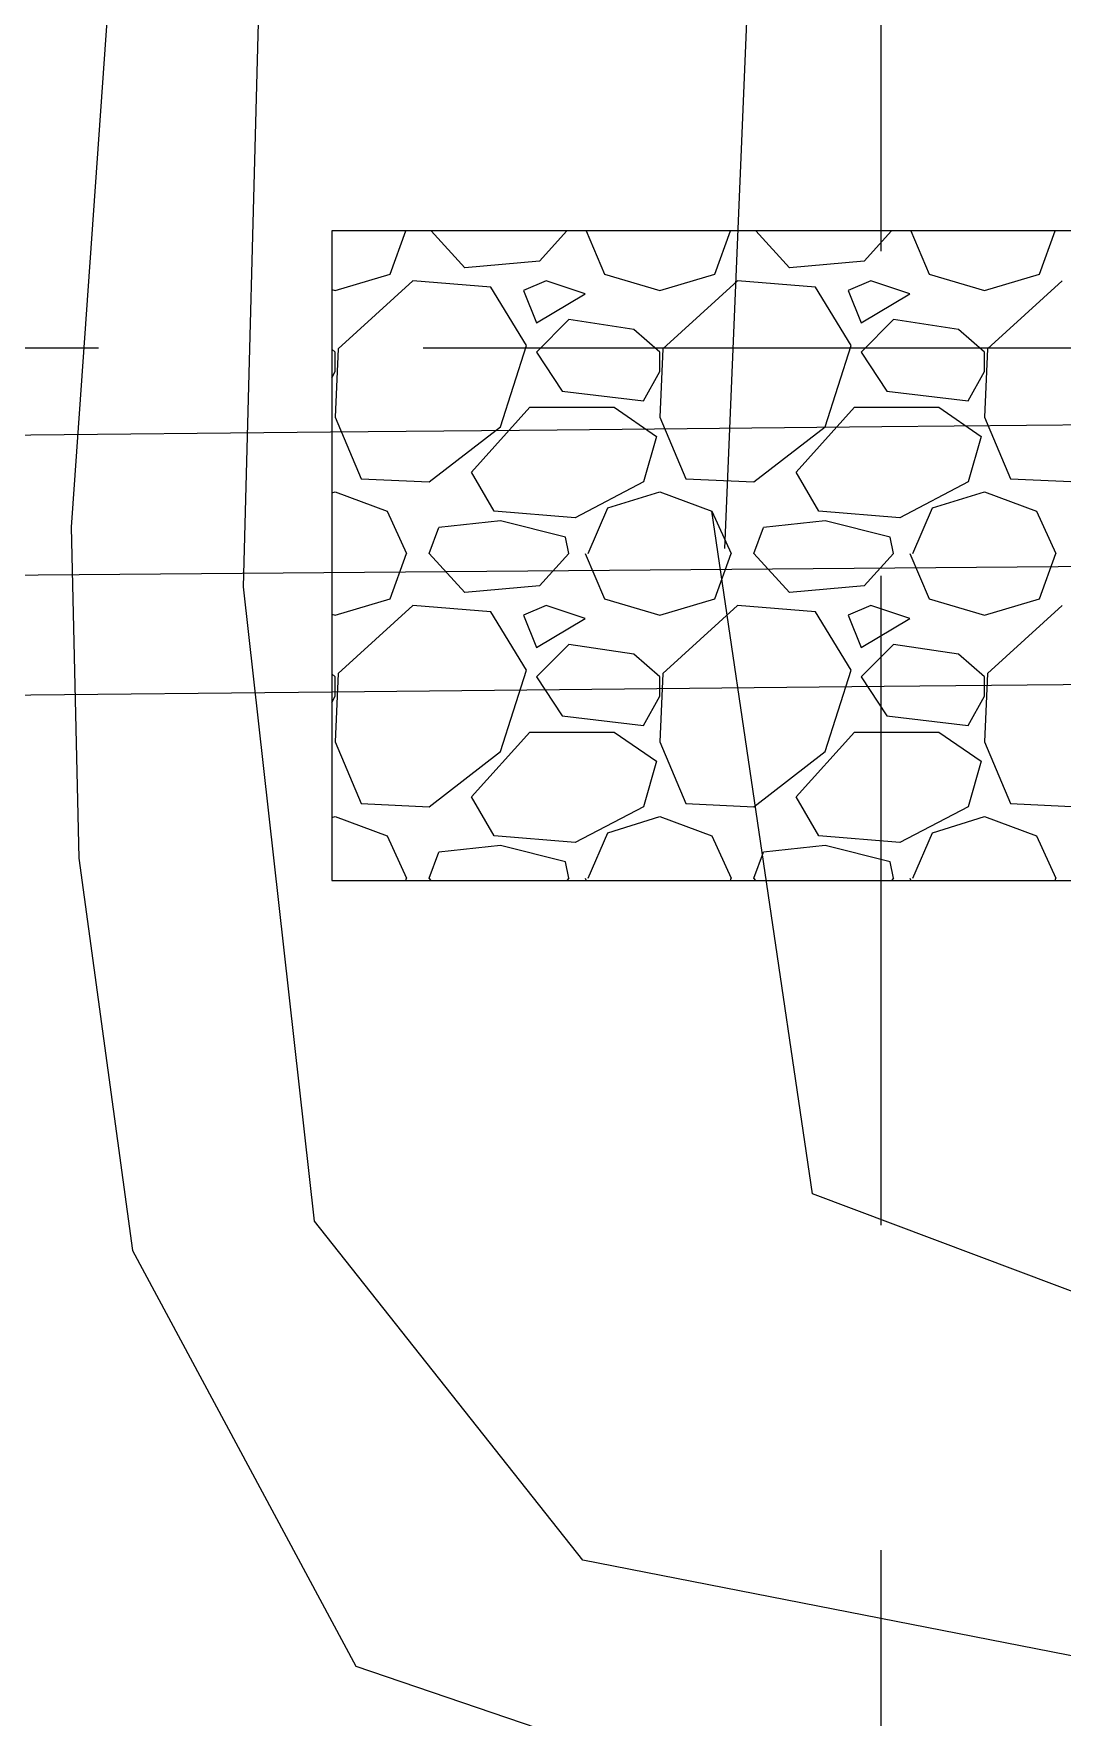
# Model space of a CAD drawing. Extents: x 2509062 to 2510599, y 7103311 to 7105769.
# Drawn here: x 2510431.2 to 2510447.04, y 7104097.15 to 7104123.07 of the extents above; entities that cross this region are included whole.
import ezdxf

# ---------------------------------------------------------------- set-up
doc = ezdxf.new("R2010")
doc.units = 0
doc.header["$LTSCALE"] = 40
doc.header["$MEASUREMENT"] = 0
doc.linetypes.add('DASHED', pattern=[0.75, 0.5, -0.25])
doc.linetypes.add('HIDDEN', pattern=[0.375, 0.25, -0.125])
doc.layers.add('GRID', color=254, linetype='DASHED')
doc.layers.add('STORM', color=5, linetype='Continuous')

msp = doc.modelspace()

# ---------------------------------------------------------------- linework, layer by layer
at = {"layer": 'GRID', "color": 252, "linetype": 'HIDDEN', "lineweight": 0}
for p, q in [((2510444.28, 7103504.725), (2510444.164, 7105729.256)), ((2509102.195, 7104118.236), (2510559.007, 7104118.236))]:
    msp.add_line(p, q, dxfattribs=at)
at = {"layer": 'STORM', "lineweight": 0}
for p, q in [((2510432.486, 7104125.546, 698.442), (2510431.775, 7104115.475, 697.47)), ((2510432.486, 7104125.546, 698.442), (2510431.775, 7104115.475, 697.47)), ((2510441.844, 7104115.147, 694), (2510442.265, 7104125.334, 694)), ((2510441.844, 7104115.147, 694), (2510442.265, 7104125.334, 694)), ((2510434.431, 7104114.557, 696), (2510434.684, 7104124.156, 696)), ((2510434.431, 7104114.557, 696), (2510434.684, 7104124.156, 696)), ((2510435.788, 7104120.037, 691.365), (2510435.788, 7104110.037, 691.365)), ((2510455.788, 7104120.037, 691.365), (2510435.788, 7104120.037, 691.365)), ((2510436.69, 7104119.371, 691.365), (2510436.928, 7104120.037, 691.365)), ((2510437.84, 7104119.471, 691.365), (2510437.321, 7104120.037, 691.365)), ((2510439.41, 7104120.037, 691.365), (2510438.99, 7104119.571, 691.365)), ((2510439.705, 7104120.037, 691.365), (2510439.99, 7104119.371, 691.365)), ((2510441.69, 7104119.371, 691.365), (2510441.928, 7104120.037, 691.365)), ((2510442.84, 7104119.471, 691.365), (2510442.321, 7104120.037, 691.365)), ((2510444.41, 7104120.037, 691.365), (2510443.99, 7104119.571, 691.365)), ((2510444.705, 7104120.037, 691.365), (2510444.99, 7104119.371, 691.365)), ((2510446.69, 7104119.371, 691.365), (2510446.928, 7104120.037, 691.365)), ((2510438.99, 7104119.571, 691.365), (2510437.84, 7104119.471, 691.365)), ((2510443.99, 7104119.571, 691.365), (2510442.84, 7104119.471, 691.365)), ((2510435.84, 7104119.121, 691.365), (2510436.69, 7104119.371, 691.365)), ((2510437.04, 7104119.271, 691.365), (2510435.89, 7104118.221, 691.365)), ((2510438.24, 7104119.171, 691.365), (2510437.04, 7104119.271, 691.365)), ((2510439.09, 7104119.271, 691.365), (2510438.74, 7104119.121, 691.365)), ((2510439.69, 7104119.071, 691.365), (2510439.09, 7104119.271, 691.365)), ((2510439.99, 7104119.371, 691.365), (2510440.84, 7104119.121, 691.365)), ((2510440.84, 7104119.121, 691.365), (2510441.69, 7104119.371, 691.365)), ((2510442.04, 7104119.271, 691.365), (2510440.89, 7104118.221, 691.365)), ((2510443.24, 7104119.171, 691.365), (2510442.04, 7104119.271, 691.365)), ((2510444.09, 7104119.271, 691.365), (2510443.74, 7104119.121, 691.365)), ((2510444.69, 7104119.071, 691.365), (2510444.09, 7104119.271, 691.365)), ((2510444.99, 7104119.371, 691.365), (2510445.84, 7104119.121, 691.365)), ((2510445.84, 7104119.121, 691.365), (2510446.69, 7104119.371, 691.365)), ((2510447.04, 7104119.271, 691.365), (2510445.89, 7104118.221, 691.365)), ((2510435.788, 7104119.136, 691.365), (2510435.84, 7104119.121, 691.365)), ((2510438.79, 7104118.271, 691.365), (2510438.24, 7104119.171, 691.365)), ((2510438.74, 7104119.121, 691.365), (2510438.94, 7104118.621, 691.365)), ((2510438.94, 7104118.621, 691.365), (2510439.69, 7104119.071, 691.365)), ((2510443.79, 7104118.271, 691.365), (2510443.24, 7104119.171, 691.365)), ((2510443.74, 7104119.121, 691.365), (2510443.94, 7104118.621, 691.365)), ((2510443.94, 7104118.621, 691.365), (2510444.69, 7104119.071, 691.365)), ((2510439.44, 7104118.671, 691.365), (2510438.94, 7104118.171, 691.365)), ((2510440.44, 7104118.521, 691.365), (2510439.44, 7104118.671, 691.365)), ((2510440.84, 7104118.171, 691.365), (2510440.44, 7104118.521, 691.365)), ((2510444.44, 7104118.671, 691.365), (2510443.94, 7104118.171, 691.365)), ((2510445.44, 7104118.521, 691.365), (2510444.44, 7104118.671, 691.365)), ((2510445.84, 7104118.171, 691.365), (2510445.44, 7104118.521, 691.365)), ((2510435.84, 7104118.171, 691.365), (2510435.788, 7104118.216, 691.365)), ((2510435.89, 7104118.221, 691.365), (2510435.84, 7104117.171, 691.365)), ((2510438.39, 7104117.021, 691.365), (2510438.79, 7104118.271, 691.365)), ((2510440.89, 7104118.221, 691.365), (2510440.84, 7104117.171, 691.365)), ((2510443.39, 7104117.021, 691.365), (2510443.79, 7104118.271, 691.365)), ((2510445.89, 7104118.221, 691.365), (2510445.84, 7104117.171, 691.365)), ((2510435.84, 7104117.871, 691.365), (2510435.84, 7104118.171, 691.365)), ((2510438.94, 7104118.171, 691.365), (2510439.34, 7104117.571, 691.365)), ((2510440.84, 7104117.871, 691.365), (2510440.84, 7104118.171, 691.365)), ((2510443.94, 7104118.171, 691.365), (2510444.34, 7104117.571, 691.365)), ((2510445.84, 7104117.871, 691.365), (2510445.84, 7104118.171, 691.365)), ((2510435.788, 7104117.777, 691.365), (2510435.84, 7104117.871, 691.365)), ((2510440.59, 7104117.421, 691.365), (2510440.84, 7104117.871, 691.365)), ((2510445.59, 7104117.421, 691.365), (2510445.84, 7104117.871, 691.365)), ((2510439.34, 7104117.571, 691.365), (2510440.59, 7104117.421, 691.365)), ((2510444.34, 7104117.571, 691.365), (2510445.59, 7104117.421, 691.365)), ((2510435.84, 7104117.171, 691.365), (2510436.24, 7104116.221, 691.365)), ((2510437.94, 7104116.321, 691.365), (2510438.84, 7104117.321, 691.365)), ((2510438.84, 7104117.321, 691.365), (2510440.14, 7104117.321, 691.365)), ((2510440.14, 7104117.321, 691.365), (2510440.79, 7104116.871, 691.365)), ((2510440.84, 7104117.171, 691.365), (2510441.24, 7104116.221, 691.365)), ((2510442.94, 7104116.321, 691.365), (2510443.84, 7104117.321, 691.365)), ((2510443.84, 7104117.321, 691.365), (2510445.14, 7104117.321, 691.365)), ((2510445.14, 7104117.321, 691.365), (2510445.79, 7104116.871, 691.365)), ((2510445.84, 7104117.171, 691.365), (2510446.24, 7104116.221, 691.365)), ((2510435.769, 7104116.936), (2510344.109, 7104116.023)), ((2510435.769, 7104116.936), (2510344.109, 7104116.023)), ((2510439.259, 7104116.97, 691.348), (2510435.769, 7104116.936, 691.365)), ((2510439.259, 7104116.97, 691.348), (2510435.769, 7104116.936, 691.365)), ((2510437.29, 7104116.171, 691.365), (2510438.39, 7104117.021, 691.365)), ((2510444.259, 7104117.02, 691.323), (2510439.259, 7104116.97, 691.348)), ((2510444.259, 7104117.02, 691.323), (2510439.259, 7104116.97, 691.348)), ((2510442.29, 7104116.171, 691.365), (2510443.39, 7104117.021, 691.365)), ((2510449.259, 7104117.07, 691.298), (2510444.259, 7104117.02, 691.323)), ((2510449.259, 7104117.07, 691.298), (2510444.259, 7104117.02, 691.323)), ((2510435.788, 7104116.872, 691.365), (2510435.79, 7104116.871, 691.365)), ((2510435.79, 7104116.871, 691.365), (2510435.788, 7104116.864, 691.365)), ((2510440.79, 7104116.871, 691.365), (2510440.59, 7104116.171, 691.365)), ((2510445.79, 7104116.871, 691.365), (2510445.59, 7104116.171, 691.365)), ((2510436.24, 7104116.221, 691.365), (2510437.29, 7104116.171, 691.365)), ((2510438.29, 7104115.721, 691.365), (2510437.94, 7104116.321, 691.365)), ((2510440.59, 7104116.171, 691.365), (2510439.54, 7104115.621, 691.365)), ((2510441.24, 7104116.221, 691.365), (2510442.29, 7104116.171, 691.365)), ((2510443.29, 7104115.721, 691.365), (2510442.94, 7104116.321, 691.365)), ((2510445.59, 7104116.171, 691.365), (2510444.54, 7104115.621, 691.365)), ((2510446.24, 7104116.221, 691.365), (2510447.29, 7104116.171, 691.365)), ((2510435.788, 7104116.005, 691.365), (2510435.84, 7104116.021, 691.365)), ((2510435.84, 7104116.021, 691.365), (2510436.64, 7104115.721, 691.365)), ((2510440.04, 7104115.771, 691.365), (2510440.84, 7104116.021, 691.365)), ((2510440.84, 7104116.021, 691.365), (2510441.64, 7104115.721, 691.365)), ((2510445.04, 7104115.771, 691.365), (2510445.84, 7104116.021, 691.365)), ((2510445.84, 7104116.021, 691.365), (2510446.64, 7104115.721, 691.365)), ((2510436.64, 7104115.721, 691.365), (2510436.94, 7104115.071, 691.365)), ((2510439.54, 7104115.621, 691.365), (2510438.29, 7104115.721, 691.365)), ((2510439.74, 7104115.071, 691.365), (2510440.04, 7104115.771, 691.365)), ((2510443.192, 7104105.211, 694), (2510441.64, 7104115.721, 694)), ((2510441.64, 7104115.721, 691.365), (2510441.94, 7104115.071, 691.365)), ((2510443.192, 7104105.211, 694), (2510441.64, 7104115.721, 694)), ((2510444.54, 7104115.621, 691.365), (2510443.29, 7104115.721, 691.365)), ((2510444.74, 7104115.071, 691.365), (2510445.04, 7104115.771, 691.365)), ((2510446.64, 7104115.721, 691.365), (2510446.94, 7104115.071, 691.365)), ((2510431.775, 7104115.475, 697.47), (2510431.893, 7104110.379, 697.621)), ((2510431.775, 7104115.475, 697.47), (2510431.893, 7104110.379, 697.621)), ((2510437.29, 7104115.071, 691.365), (2510437.44, 7104115.471, 691.365)), ((2510438.39, 7104115.571, 691.365), (2510437.44, 7104115.471, 691.365)), ((2510439.39, 7104115.321, 691.365), (2510438.39, 7104115.571, 691.365)), ((2510442.29, 7104115.071, 691.365), (2510442.44, 7104115.471, 691.365)), ((2510443.39, 7104115.571, 691.365), (2510442.44, 7104115.471, 691.365)), ((2510444.39, 7104115.321, 691.365), (2510443.39, 7104115.571, 691.365)), ((2510436.69, 7104114.371, 691.365), (2510436.94, 7104115.071, 691.365)), ((2510437.84, 7104114.471, 691.365), (2510437.29, 7104115.071, 691.365)), ((2510439.44, 7104115.071, 691.365), (2510438.99, 7104114.571, 691.365)), ((2510439.44, 7104115.071, 691.365), (2510439.39, 7104115.321, 691.365)), ((2510439.69, 7104115.071, 691.365), (2510439.99, 7104114.371, 691.365)), ((2510441.69, 7104114.371, 691.365), (2510441.94, 7104115.071, 691.365)), ((2510442.84, 7104114.471, 691.365), (2510442.29, 7104115.071, 691.365)), ((2510444.44, 7104115.071, 691.365), (2510443.99, 7104114.571, 691.365)), ((2510444.44, 7104115.071, 691.365), (2510444.39, 7104115.321, 691.365)), ((2510444.69, 7104115.071, 691.365), (2510444.99, 7104114.371, 691.365)), ((2510446.69, 7104114.371, 691.365), (2510446.94, 7104115.071, 691.365)), ((2510455.788, 7104114.936), (2510340.836, 7104113.99)), ((2510455.788, 7104114.936), (2510340.836, 7104113.99)), ((2510435.526, 7104104.79, 696), (2510434.431, 7104114.557, 696)), ((2510435.526, 7104104.79, 696), (2510434.431, 7104114.557, 696)), ((2510438.99, 7104114.571, 691.365), (2510437.84, 7104114.471, 691.365)), ((2510443.99, 7104114.571, 691.365), (2510442.84, 7104114.471, 691.365)), ((2510435.84, 7104114.121, 691.365), (2510436.69, 7104114.371, 691.365)), ((2510439.99, 7104114.371, 691.365), (2510440.84, 7104114.121, 691.365)), ((2510440.84, 7104114.121, 691.365), (2510441.69, 7104114.371, 691.365)), ((2510444.99, 7104114.371, 691.365), (2510445.84, 7104114.121, 691.365)), ((2510445.84, 7104114.121, 691.365), (2510446.69, 7104114.371, 691.365)), ((2510435.788, 7104114.136, 691.365), (2510435.84, 7104114.121, 691.365)), ((2510437.04, 7104114.271, 691.365), (2510435.89, 7104113.221, 691.365)), ((2510438.24, 7104114.171, 691.365), (2510437.04, 7104114.271, 691.365)), ((2510438.79, 7104113.271, 691.365), (2510438.24, 7104114.171, 691.365)), ((2510439.09, 7104114.271, 691.365), (2510438.74, 7104114.121, 691.365)), ((2510438.74, 7104114.121, 691.365), (2510438.94, 7104113.621, 691.365)), ((2510438.94, 7104113.621, 691.365), (2510439.69, 7104114.071, 691.365)), ((2510439.69, 7104114.071, 691.365), (2510439.09, 7104114.271, 691.365)), ((2510442.04, 7104114.271, 691.365), (2510440.89, 7104113.221, 691.365)), ((2510443.24, 7104114.171, 691.365), (2510442.04, 7104114.271, 691.365)), ((2510443.79, 7104113.271, 691.365), (2510443.24, 7104114.171, 691.365)), ((2510444.09, 7104114.271, 691.365), (2510443.74, 7104114.121, 691.365)), ((2510443.74, 7104114.121, 691.365), (2510443.94, 7104113.621, 691.365)), ((2510443.94, 7104113.621, 691.365), (2510444.69, 7104114.071, 691.365)), ((2510444.69, 7104114.071, 691.365), (2510444.09, 7104114.271, 691.365)), ((2510447.04, 7104114.271, 691.365), (2510445.89, 7104113.221, 691.365)), ((2510439.44, 7104113.671, 691.365), (2510438.94, 7104113.171, 691.365)), ((2510440.44, 7104113.521, 691.365), (2510439.44, 7104113.671, 691.365)), ((2510440.84, 7104113.171, 691.365), (2510440.44, 7104113.521, 691.365)), ((2510444.44, 7104113.671, 691.365), (2510443.94, 7104113.171, 691.365)), ((2510445.44, 7104113.521, 691.365), (2510444.44, 7104113.671, 691.365)), ((2510445.84, 7104113.171, 691.365), (2510445.44, 7104113.521, 691.365)), ((2510438.39, 7104112.021, 691.365), (2510438.79, 7104113.271, 691.365)), ((2510443.39, 7104112.021, 691.365), (2510443.79, 7104113.271, 691.365)), ((2510435.84, 7104113.171, 691.365), (2510435.788, 7104113.216, 691.365)), ((2510435.89, 7104113.221, 691.365), (2510435.84, 7104112.171, 691.365)), ((2510435.84, 7104112.871, 691.365), (2510435.84, 7104113.171, 691.365)), ((2510438.94, 7104113.171, 691.365), (2510439.34, 7104112.571, 691.365)), ((2510444.299, 7104113.02, 691.323), (2510439.299, 7104112.971, 691.348)), ((2510444.299, 7104113.02, 691.323), (2510439.299, 7104112.971, 691.348)), ((2510440.89, 7104113.221, 691.365), (2510440.84, 7104112.171, 691.365)), ((2510440.84, 7104112.871, 691.365), (2510440.84, 7104113.171, 691.365)), ((2510443.94, 7104113.171, 691.365), (2510444.34, 7104112.571, 691.365)), ((2510449.298, 7104113.07, 691.298), (2510444.299, 7104113.02, 691.323)), ((2510449.298, 7104113.07, 691.298), (2510444.299, 7104113.02, 691.323)), ((2510445.89, 7104113.221, 691.365), (2510445.84, 7104112.171, 691.365)), ((2510445.84, 7104112.871, 691.365), (2510445.84, 7104113.171, 691.365)), ((2510435.788, 7104112.936), (2510344.164, 7104112.023)), ((2510435.788, 7104112.936), (2510344.164, 7104112.023)), ((2510439.299, 7104112.971, 691.348), (2510435.788, 7104112.936, 691.365)), ((2510439.299, 7104112.971, 691.348), (2510435.788, 7104112.936, 691.365)), ((2510435.788, 7104112.777, 691.365), (2510435.84, 7104112.871, 691.365)), ((2510440.59, 7104112.421, 691.365), (2510440.84, 7104112.871, 691.365)), ((2510445.59, 7104112.421, 691.365), (2510445.84, 7104112.871, 691.365)), ((2510439.34, 7104112.571, 691.365), (2510440.59, 7104112.421, 691.365)), ((2510444.34, 7104112.571, 691.365), (2510445.59, 7104112.421, 691.365)), ((2510437.94, 7104111.321, 691.365), (2510438.84, 7104112.321, 691.365)), ((2510438.84, 7104112.321, 691.365), (2510440.14, 7104112.321, 691.365)), ((2510440.14, 7104112.321, 691.365), (2510440.79, 7104111.871, 691.365)), ((2510442.94, 7104111.321, 691.365), (2510443.84, 7104112.321, 691.365)), ((2510443.84, 7104112.321, 691.365), (2510445.14, 7104112.321, 691.365)), ((2510445.14, 7104112.321, 691.365), (2510445.79, 7104111.871, 691.365)), ((2510435.84, 7104112.171, 691.365), (2510436.24, 7104111.221, 691.365)), ((2510437.29, 7104111.171, 691.365), (2510438.39, 7104112.021, 691.365)), ((2510440.84, 7104112.171, 691.365), (2510441.24, 7104111.221, 691.365)), ((2510442.29, 7104111.171, 691.365), (2510443.39, 7104112.021, 691.365)), ((2510445.84, 7104112.171, 691.365), (2510446.24, 7104111.221, 691.365)), ((2510435.788, 7104111.872, 691.365), (2510435.79, 7104111.871, 691.365)), ((2510435.79, 7104111.871, 691.365), (2510435.788, 7104111.864, 691.365)), ((2510440.79, 7104111.871, 691.365), (2510440.59, 7104111.171, 691.365)), ((2510445.79, 7104111.871, 691.365), (2510445.59, 7104111.171, 691.365)), ((2510436.24, 7104111.221, 691.365), (2510437.29, 7104111.171, 691.365)), ((2510438.29, 7104110.721, 691.365), (2510437.94, 7104111.321, 691.365)), ((2510441.24, 7104111.221, 691.365), (2510442.29, 7104111.171, 691.365)), ((2510443.29, 7104110.721, 691.365), (2510442.94, 7104111.321, 691.365)), ((2510446.24, 7104111.221, 691.365), (2510447.29, 7104111.171, 691.365)), ((2510435.788, 7104111.005, 691.365), (2510435.84, 7104111.021, 691.365)), ((2510435.84, 7104111.021, 691.365), (2510436.64, 7104110.721, 691.365)), ((2510440.59, 7104111.171, 691.365), (2510439.54, 7104110.621, 691.365)), ((2510440.04, 7104110.771, 691.365), (2510440.84, 7104111.021, 691.365)), ((2510440.84, 7104111.021, 691.365), (2510441.64, 7104110.721, 691.365)), ((2510445.59, 7104111.171, 691.365), (2510444.54, 7104110.621, 691.365)), ((2510445.04, 7104110.771, 691.365), (2510445.84, 7104111.021, 691.365)), ((2510445.84, 7104111.021, 691.365), (2510446.64, 7104110.721, 691.365)), ((2510436.64, 7104110.721, 691.365), (2510436.94, 7104110.071, 691.365)), ((2510439.54, 7104110.621, 691.365), (2510438.29, 7104110.721, 691.365)), ((2510439.74, 7104110.071, 691.365), (2510440.04, 7104110.771, 691.365)), ((2510441.64, 7104110.721, 691.365), (2510441.94, 7104110.071, 691.365)), ((2510444.54, 7104110.621, 691.365), (2510443.29, 7104110.721, 691.365)), ((2510444.74, 7104110.071, 691.365), (2510445.04, 7104110.771, 691.365)), ((2510446.64, 7104110.721, 691.365), (2510446.94, 7104110.071, 691.365)), ((2510437.29, 7104110.071, 691.365), (2510437.44, 7104110.471, 691.365)), ((2510438.39, 7104110.571, 691.365), (2510437.44, 7104110.471, 691.365)), ((2510439.39, 7104110.321, 691.365), (2510438.39, 7104110.571, 691.365)), ((2510442.29, 7104110.071, 691.365), (2510442.44, 7104110.471, 691.365)), ((2510443.39, 7104110.571, 691.365), (2510442.44, 7104110.471, 691.365)), ((2510444.39, 7104110.321, 691.365), (2510443.39, 7104110.571, 691.365)), ((2510431.893, 7104110.379, 697.621), (2510432.723, 7104104.336, 697.746)), ((2510431.893, 7104110.379, 697.621), (2510432.723, 7104104.336, 697.746)), ((2510439.44, 7104110.071, 691.365), (2510439.39, 7104110.321, 691.365)), ((2510444.44, 7104110.071, 691.365), (2510444.39, 7104110.321, 691.365)), ((2510435.788, 7104110.037, 691.365), (2510455.788, 7104110.037, 691.365)), ((2510436.928, 7104110.037, 691.365), (2510436.94, 7104110.071, 691.365)), ((2510437.321, 7104110.037, 691.365), (2510437.29, 7104110.071, 691.365)), ((2510439.44, 7104110.071, 691.365), (2510439.41, 7104110.037, 691.365)), ((2510439.69, 7104110.071, 691.365), (2510439.705, 7104110.037, 691.365)), ((2510441.928, 7104110.037, 691.365), (2510441.94, 7104110.071, 691.365)), ((2510442.321, 7104110.037, 691.365), (2510442.29, 7104110.071, 691.365)), ((2510444.44, 7104110.071, 691.365), (2510444.41, 7104110.037, 691.365)), ((2510444.69, 7104110.071, 691.365), (2510444.705, 7104110.037, 691.365)), ((2510446.928, 7104110.037, 691.365), (2510446.94, 7104110.071, 691.365)), ((2510449.678, 7104102.77, 694), (2510443.192, 7104105.211, 694)), ((2510449.678, 7104102.77, 694), (2510443.192, 7104105.211, 694)), ((2510439.654, 7104099.57, 696), (2510435.526, 7104104.79, 696)), ((2510439.654, 7104099.57, 696), (2510435.526, 7104104.79, 696)), ((2510432.723, 7104104.336, 697.746), (2510436.161, 7104097.938, 698.776)), ((2510432.723, 7104104.336, 697.746), (2510436.161, 7104097.938, 698.776)), ((2510448.667, 7104097.802, 696), (2510439.654, 7104099.57, 696)), ((2510448.667, 7104097.802, 696), (2510439.654, 7104099.57, 696)), ((2510436.161, 7104097.938, 698.776), (2510441.377, 7104096.161, 698.675)), ((2510436.161, 7104097.938, 698.776), (2510441.377, 7104096.161, 698.675))]:
    msp.add_line(p, q, dxfattribs=at)
at = {"layer": 'STORM', "color": 1, "lineweight": 0}
for p, q in [((2510435.788, 7104120.037, 691.365), (2510435.788, 7104110.037, 691.365)), ((2510455.788, 7104120.037, 691.365), (2510435.788, 7104120.037, 691.365)), ((2510436.69, 7104119.371, 691.365), (2510436.928, 7104120.037, 691.365)), ((2510437.84, 7104119.471, 691.365), (2510437.321, 7104120.037, 691.365)), ((2510439.41, 7104120.037, 691.365), (2510438.99, 7104119.571, 691.365)), ((2510439.705, 7104120.037, 691.365), (2510439.99, 7104119.371, 691.365)), ((2510441.69, 7104119.371, 691.365), (2510441.928, 7104120.037, 691.365)), ((2510442.84, 7104119.471, 691.365), (2510442.321, 7104120.037, 691.365)), ((2510444.41, 7104120.037, 691.365), (2510443.99, 7104119.571, 691.365)), ((2510444.705, 7104120.037, 691.365), (2510444.99, 7104119.371, 691.365)), ((2510446.69, 7104119.371, 691.365), (2510446.928, 7104120.037, 691.365)), ((2510438.99, 7104119.571, 691.365), (2510437.84, 7104119.471, 691.365)), ((2510443.99, 7104119.571, 691.365), (2510442.84, 7104119.471, 691.365)), ((2510435.84, 7104119.121, 691.365), (2510436.69, 7104119.371, 691.365)), ((2510437.04, 7104119.271, 691.365), (2510435.89, 7104118.221, 691.365)), ((2510438.24, 7104119.171, 691.365), (2510437.04, 7104119.271, 691.365)), ((2510439.09, 7104119.271, 691.365), (2510438.74, 7104119.121, 691.365)), ((2510439.69, 7104119.071, 691.365), (2510439.09, 7104119.271, 691.365)), ((2510439.99, 7104119.371, 691.365), (2510440.84, 7104119.121, 691.365)), ((2510440.84, 7104119.121, 691.365), (2510441.69, 7104119.371, 691.365)), ((2510442.04, 7104119.271, 691.365), (2510440.89, 7104118.221, 691.365)), ((2510443.24, 7104119.171, 691.365), (2510442.04, 7104119.271, 691.365)), ((2510444.09, 7104119.271, 691.365), (2510443.74, 7104119.121, 691.365)), ((2510444.69, 7104119.071, 691.365), (2510444.09, 7104119.271, 691.365)), ((2510444.99, 7104119.371, 691.365), (2510445.84, 7104119.121, 691.365)), ((2510445.84, 7104119.121, 691.365), (2510446.69, 7104119.371, 691.365)), ((2510447.04, 7104119.271, 691.365), (2510445.89, 7104118.221, 691.365)), ((2510435.788, 7104119.136, 691.365), (2510435.84, 7104119.121, 691.365)), ((2510438.79, 7104118.271, 691.365), (2510438.24, 7104119.171, 691.365)), ((2510438.74, 7104119.121, 691.365), (2510438.94, 7104118.621, 691.365)), ((2510438.94, 7104118.621, 691.365), (2510439.69, 7104119.071, 691.365)), ((2510443.79, 7104118.271, 691.365), (2510443.24, 7104119.171, 691.365)), ((2510443.74, 7104119.121, 691.365), (2510443.94, 7104118.621, 691.365)), ((2510443.94, 7104118.621, 691.365), (2510444.69, 7104119.071, 691.365)), ((2510439.44, 7104118.671, 691.365), (2510438.94, 7104118.171, 691.365)), ((2510440.44, 7104118.521, 691.365), (2510439.44, 7104118.671, 691.365)), ((2510440.84, 7104118.171, 691.365), (2510440.44, 7104118.521, 691.365)), ((2510444.44, 7104118.671, 691.365), (2510443.94, 7104118.171, 691.365)), ((2510445.44, 7104118.521, 691.365), (2510444.44, 7104118.671, 691.365)), ((2510445.84, 7104118.171, 691.365), (2510445.44, 7104118.521, 691.365)), ((2510435.84, 7104118.171, 691.365), (2510435.788, 7104118.216, 691.365)), ((2510435.89, 7104118.221, 691.365), (2510435.84, 7104117.171, 691.365)), ((2510438.39, 7104117.021, 691.365), (2510438.79, 7104118.271, 691.365)), ((2510440.89, 7104118.221, 691.365), (2510440.84, 7104117.171, 691.365)), ((2510443.39, 7104117.021, 691.365), (2510443.79, 7104118.271, 691.365)), ((2510445.89, 7104118.221, 691.365), (2510445.84, 7104117.171, 691.365)), ((2510435.84, 7104117.871, 691.365), (2510435.84, 7104118.171, 691.365)), ((2510438.94, 7104118.171, 691.365), (2510439.34, 7104117.571, 691.365)), ((2510440.84, 7104117.871, 691.365), (2510440.84, 7104118.171, 691.365)), ((2510443.94, 7104118.171, 691.365), (2510444.34, 7104117.571, 691.365)), ((2510445.84, 7104117.871, 691.365), (2510445.84, 7104118.171, 691.365)), ((2510435.788, 7104117.777, 691.365), (2510435.84, 7104117.871, 691.365)), ((2510440.59, 7104117.421, 691.365), (2510440.84, 7104117.871, 691.365)), ((2510445.59, 7104117.421, 691.365), (2510445.84, 7104117.871, 691.365)), ((2510439.34, 7104117.571, 691.365), (2510440.59, 7104117.421, 691.365)), ((2510444.34, 7104117.571, 691.365), (2510445.59, 7104117.421, 691.365)), ((2510435.84, 7104117.171, 691.365), (2510436.24, 7104116.221, 691.365)), ((2510437.94, 7104116.321, 691.365), (2510438.84, 7104117.321, 691.365)), ((2510438.84, 7104117.321, 691.365), (2510440.14, 7104117.321, 691.365)), ((2510440.14, 7104117.321, 691.365), (2510440.79, 7104116.871, 691.365)), ((2510440.84, 7104117.171, 691.365), (2510441.24, 7104116.221, 691.365)), ((2510442.94, 7104116.321, 691.365), (2510443.84, 7104117.321, 691.365)), ((2510443.84, 7104117.321, 691.365), (2510445.14, 7104117.321, 691.365)), ((2510445.14, 7104117.321, 691.365), (2510445.79, 7104116.871, 691.365)), ((2510445.84, 7104117.171, 691.365), (2510446.24, 7104116.221, 691.365)), ((2510437.29, 7104116.171, 691.365), (2510438.39, 7104117.021, 691.365)), ((2510442.29, 7104116.171, 691.365), (2510443.39, 7104117.021, 691.365)), ((2510435.788, 7104116.872, 691.365), (2510435.79, 7104116.871, 691.365)), ((2510435.79, 7104116.871, 691.365), (2510435.788, 7104116.864, 691.365)), ((2510440.79, 7104116.871, 691.365), (2510440.59, 7104116.171, 691.365)), ((2510445.79, 7104116.871, 691.365), (2510445.59, 7104116.171, 691.365)), ((2510436.24, 7104116.221, 691.365), (2510437.29, 7104116.171, 691.365)), ((2510438.29, 7104115.721, 691.365), (2510437.94, 7104116.321, 691.365)), ((2510440.59, 7104116.171, 691.365), (2510439.54, 7104115.621, 691.365)), ((2510441.24, 7104116.221, 691.365), (2510442.29, 7104116.171, 691.365)), ((2510443.29, 7104115.721, 691.365), (2510442.94, 7104116.321, 691.365)), ((2510445.59, 7104116.171, 691.365), (2510444.54, 7104115.621, 691.365)), ((2510446.24, 7104116.221, 691.365), (2510447.29, 7104116.171, 691.365)), ((2510435.788, 7104116.005, 691.365), (2510435.84, 7104116.021, 691.365)), ((2510435.84, 7104116.021, 691.365), (2510436.64, 7104115.721, 691.365)), ((2510440.04, 7104115.771, 691.365), (2510440.84, 7104116.021, 691.365)), ((2510440.84, 7104116.021, 691.365), (2510441.64, 7104115.721, 691.365)), ((2510445.04, 7104115.771, 691.365), (2510445.84, 7104116.021, 691.365)), ((2510445.84, 7104116.021, 691.365), (2510446.64, 7104115.721, 691.365)), ((2510436.64, 7104115.721, 691.365), (2510436.94, 7104115.071, 691.365)), ((2510439.54, 7104115.621, 691.365), (2510438.29, 7104115.721, 691.365)), ((2510439.74, 7104115.071, 691.365), (2510440.04, 7104115.771, 691.365)), ((2510441.64, 7104115.721, 691.365), (2510441.94, 7104115.071, 691.365)), ((2510444.54, 7104115.621, 691.365), (2510443.29, 7104115.721, 691.365)), ((2510444.74, 7104115.071, 691.365), (2510445.04, 7104115.771, 691.365)), ((2510446.64, 7104115.721, 691.365), (2510446.94, 7104115.071, 691.365)), ((2510437.29, 7104115.071, 691.365), (2510437.44, 7104115.471, 691.365)), ((2510438.39, 7104115.571, 691.365), (2510437.44, 7104115.471, 691.365)), ((2510439.39, 7104115.321, 691.365), (2510438.39, 7104115.571, 691.365)), ((2510442.29, 7104115.071, 691.365), (2510442.44, 7104115.471, 691.365)), ((2510443.39, 7104115.571, 691.365), (2510442.44, 7104115.471, 691.365)), ((2510444.39, 7104115.321, 691.365), (2510443.39, 7104115.571, 691.365)), ((2510436.69, 7104114.371, 691.365), (2510436.94, 7104115.071, 691.365)), ((2510437.84, 7104114.471, 691.365), (2510437.29, 7104115.071, 691.365)), ((2510439.44, 7104115.071, 691.365), (2510438.99, 7104114.571, 691.365)), ((2510439.44, 7104115.071, 691.365), (2510439.39, 7104115.321, 691.365)), ((2510439.69, 7104115.071, 691.365), (2510439.99, 7104114.371, 691.365)), ((2510441.69, 7104114.371, 691.365), (2510441.94, 7104115.071, 691.365)), ((2510442.84, 7104114.471, 691.365), (2510442.29, 7104115.071, 691.365)), ((2510444.44, 7104115.071, 691.365), (2510443.99, 7104114.571, 691.365)), ((2510444.44, 7104115.071, 691.365), (2510444.39, 7104115.321, 691.365)), ((2510444.69, 7104115.071, 691.365), (2510444.99, 7104114.371, 691.365)), ((2510446.69, 7104114.371, 691.365), (2510446.94, 7104115.071, 691.365)), ((2510438.99, 7104114.571, 691.365), (2510437.84, 7104114.471, 691.365)), ((2510443.99, 7104114.571, 691.365), (2510442.84, 7104114.471, 691.365)), ((2510435.84, 7104114.121, 691.365), (2510436.69, 7104114.371, 691.365)), ((2510439.99, 7104114.371, 691.365), (2510440.84, 7104114.121, 691.365)), ((2510440.84, 7104114.121, 691.365), (2510441.69, 7104114.371, 691.365)), ((2510444.99, 7104114.371, 691.365), (2510445.84, 7104114.121, 691.365)), ((2510445.84, 7104114.121, 691.365), (2510446.69, 7104114.371, 691.365)), ((2510435.788, 7104114.136, 691.365), (2510435.84, 7104114.121, 691.365)), ((2510437.04, 7104114.271, 691.365), (2510435.89, 7104113.221, 691.365)), ((2510438.24, 7104114.171, 691.365), (2510437.04, 7104114.271, 691.365)), ((2510438.79, 7104113.271, 691.365), (2510438.24, 7104114.171, 691.365)), ((2510439.09, 7104114.271, 691.365), (2510438.74, 7104114.121, 691.365)), ((2510438.74, 7104114.121, 691.365), (2510438.94, 7104113.621, 691.365)), ((2510438.94, 7104113.621, 691.365), (2510439.69, 7104114.071, 691.365)), ((2510439.69, 7104114.071, 691.365), (2510439.09, 7104114.271, 691.365)), ((2510442.04, 7104114.271, 691.365), (2510440.89, 7104113.221, 691.365)), ((2510443.24, 7104114.171, 691.365), (2510442.04, 7104114.271, 691.365)), ((2510443.79, 7104113.271, 691.365), (2510443.24, 7104114.171, 691.365)), ((2510444.09, 7104114.271, 691.365), (2510443.74, 7104114.121, 691.365)), ((2510443.74, 7104114.121, 691.365), (2510443.94, 7104113.621, 691.365)), ((2510443.94, 7104113.621, 691.365), (2510444.69, 7104114.071, 691.365)), ((2510444.69, 7104114.071, 691.365), (2510444.09, 7104114.271, 691.365)), ((2510447.04, 7104114.271, 691.365), (2510445.89, 7104113.221, 691.365)), ((2510439.44, 7104113.671, 691.365), (2510438.94, 7104113.171, 691.365)), ((2510440.44, 7104113.521, 691.365), (2510439.44, 7104113.671, 691.365)), ((2510440.84, 7104113.171, 691.365), (2510440.44, 7104113.521, 691.365)), ((2510444.44, 7104113.671, 691.365), (2510443.94, 7104113.171, 691.365)), ((2510445.44, 7104113.521, 691.365), (2510444.44, 7104113.671, 691.365)), ((2510445.84, 7104113.171, 691.365), (2510445.44, 7104113.521, 691.365)), ((2510438.39, 7104112.021, 691.365), (2510438.79, 7104113.271, 691.365)), ((2510443.39, 7104112.021, 691.365), (2510443.79, 7104113.271, 691.365)), ((2510435.84, 7104113.171, 691.365), (2510435.788, 7104113.216, 691.365)), ((2510435.89, 7104113.221, 691.365), (2510435.84, 7104112.171, 691.365)), ((2510435.84, 7104112.871, 691.365), (2510435.84, 7104113.171, 691.365)), ((2510438.94, 7104113.171, 691.365), (2510439.34, 7104112.571, 691.365)), ((2510440.89, 7104113.221, 691.365), (2510440.84, 7104112.171, 691.365)), ((2510440.84, 7104112.871, 691.365), (2510440.84, 7104113.171, 691.365)), ((2510443.94, 7104113.171, 691.365), (2510444.34, 7104112.571, 691.365)), ((2510445.89, 7104113.221, 691.365), (2510445.84, 7104112.171, 691.365)), ((2510445.84, 7104112.871, 691.365), (2510445.84, 7104113.171, 691.365)), ((2510435.788, 7104112.777, 691.365), (2510435.84, 7104112.871, 691.365)), ((2510440.59, 7104112.421, 691.365), (2510440.84, 7104112.871, 691.365)), ((2510445.59, 7104112.421, 691.365), (2510445.84, 7104112.871, 691.365)), ((2510439.34, 7104112.571, 691.365), (2510440.59, 7104112.421, 691.365)), ((2510444.34, 7104112.571, 691.365), (2510445.59, 7104112.421, 691.365)), ((2510437.94, 7104111.321, 691.365), (2510438.84, 7104112.321, 691.365)), ((2510438.84, 7104112.321, 691.365), (2510440.14, 7104112.321, 691.365)), ((2510440.14, 7104112.321, 691.365), (2510440.79, 7104111.871, 691.365)), ((2510442.94, 7104111.321, 691.365), (2510443.84, 7104112.321, 691.365)), ((2510443.84, 7104112.321, 691.365), (2510445.14, 7104112.321, 691.365)), ((2510445.14, 7104112.321, 691.365), (2510445.79, 7104111.871, 691.365)), ((2510435.84, 7104112.171, 691.365), (2510436.24, 7104111.221, 691.365)), ((2510437.29, 7104111.171, 691.365), (2510438.39, 7104112.021, 691.365)), ((2510440.84, 7104112.171, 691.365), (2510441.24, 7104111.221, 691.365)), ((2510442.29, 7104111.171, 691.365), (2510443.39, 7104112.021, 691.365)), ((2510445.84, 7104112.171, 691.365), (2510446.24, 7104111.221, 691.365)), ((2510435.788, 7104111.872, 691.365), (2510435.79, 7104111.871, 691.365)), ((2510435.79, 7104111.871, 691.365), (2510435.788, 7104111.864, 691.365)), ((2510440.79, 7104111.871, 691.365), (2510440.59, 7104111.171, 691.365)), ((2510445.79, 7104111.871, 691.365), (2510445.59, 7104111.171, 691.365)), ((2510436.24, 7104111.221, 691.365), (2510437.29, 7104111.171, 691.365)), ((2510438.29, 7104110.721, 691.365), (2510437.94, 7104111.321, 691.365)), ((2510441.24, 7104111.221, 691.365), (2510442.29, 7104111.171, 691.365)), ((2510443.29, 7104110.721, 691.365), (2510442.94, 7104111.321, 691.365)), ((2510446.24, 7104111.221, 691.365), (2510447.29, 7104111.171, 691.365)), ((2510435.788, 7104111.005, 691.365), (2510435.84, 7104111.021, 691.365)), ((2510435.84, 7104111.021, 691.365), (2510436.64, 7104110.721, 691.365)), ((2510440.59, 7104111.171, 691.365), (2510439.54, 7104110.621, 691.365)), ((2510440.04, 7104110.771, 691.365), (2510440.84, 7104111.021, 691.365)), ((2510440.84, 7104111.021, 691.365), (2510441.64, 7104110.721, 691.365)), ((2510445.59, 7104111.171, 691.365), (2510444.54, 7104110.621, 691.365)), ((2510445.04, 7104110.771, 691.365), (2510445.84, 7104111.021, 691.365)), ((2510445.84, 7104111.021, 691.365), (2510446.64, 7104110.721, 691.365)), ((2510436.64, 7104110.721, 691.365), (2510436.94, 7104110.071, 691.365)), ((2510439.54, 7104110.621, 691.365), (2510438.29, 7104110.721, 691.365)), ((2510439.74, 7104110.071, 691.365), (2510440.04, 7104110.771, 691.365)), ((2510441.64, 7104110.721, 691.365), (2510441.94, 7104110.071, 691.365)), ((2510444.54, 7104110.621, 691.365), (2510443.29, 7104110.721, 691.365)), ((2510444.74, 7104110.071, 691.365), (2510445.04, 7104110.771, 691.365)), ((2510446.64, 7104110.721, 691.365), (2510446.94, 7104110.071, 691.365)), ((2510437.29, 7104110.071, 691.365), (2510437.44, 7104110.471, 691.365)), ((2510438.39, 7104110.571, 691.365), (2510437.44, 7104110.471, 691.365)), ((2510439.39, 7104110.321, 691.365), (2510438.39, 7104110.571, 691.365)), ((2510442.29, 7104110.071, 691.365), (2510442.44, 7104110.471, 691.365)), ((2510443.39, 7104110.571, 691.365), (2510442.44, 7104110.471, 691.365)), ((2510444.39, 7104110.321, 691.365), (2510443.39, 7104110.571, 691.365)), ((2510439.44, 7104110.071, 691.365), (2510439.39, 7104110.321, 691.365)), ((2510444.44, 7104110.071, 691.365), (2510444.39, 7104110.321, 691.365)), ((2510435.788, 7104110.037, 691.365), (2510455.788, 7104110.037, 691.365)), ((2510436.928, 7104110.037, 691.365), (2510436.94, 7104110.071, 691.365)), ((2510437.321, 7104110.037, 691.365), (2510437.29, 7104110.071, 691.365)), ((2510439.44, 7104110.071, 691.365), (2510439.41, 7104110.037, 691.365)), ((2510439.69, 7104110.071, 691.365), (2510439.705, 7104110.037, 691.365)), ((2510441.928, 7104110.037, 691.365), (2510441.94, 7104110.071, 691.365)), ((2510442.321, 7104110.037, 691.365), (2510442.29, 7104110.071, 691.365)), ((2510444.44, 7104110.071, 691.365), (2510444.41, 7104110.037, 691.365)), ((2510444.69, 7104110.071, 691.365), (2510444.705, 7104110.037, 691.365)), ((2510446.928, 7104110.037, 691.365), (2510446.94, 7104110.071, 691.365))]:
    msp.add_line(p, q, dxfattribs=at)

doc.saveas('drawing.dxf')
